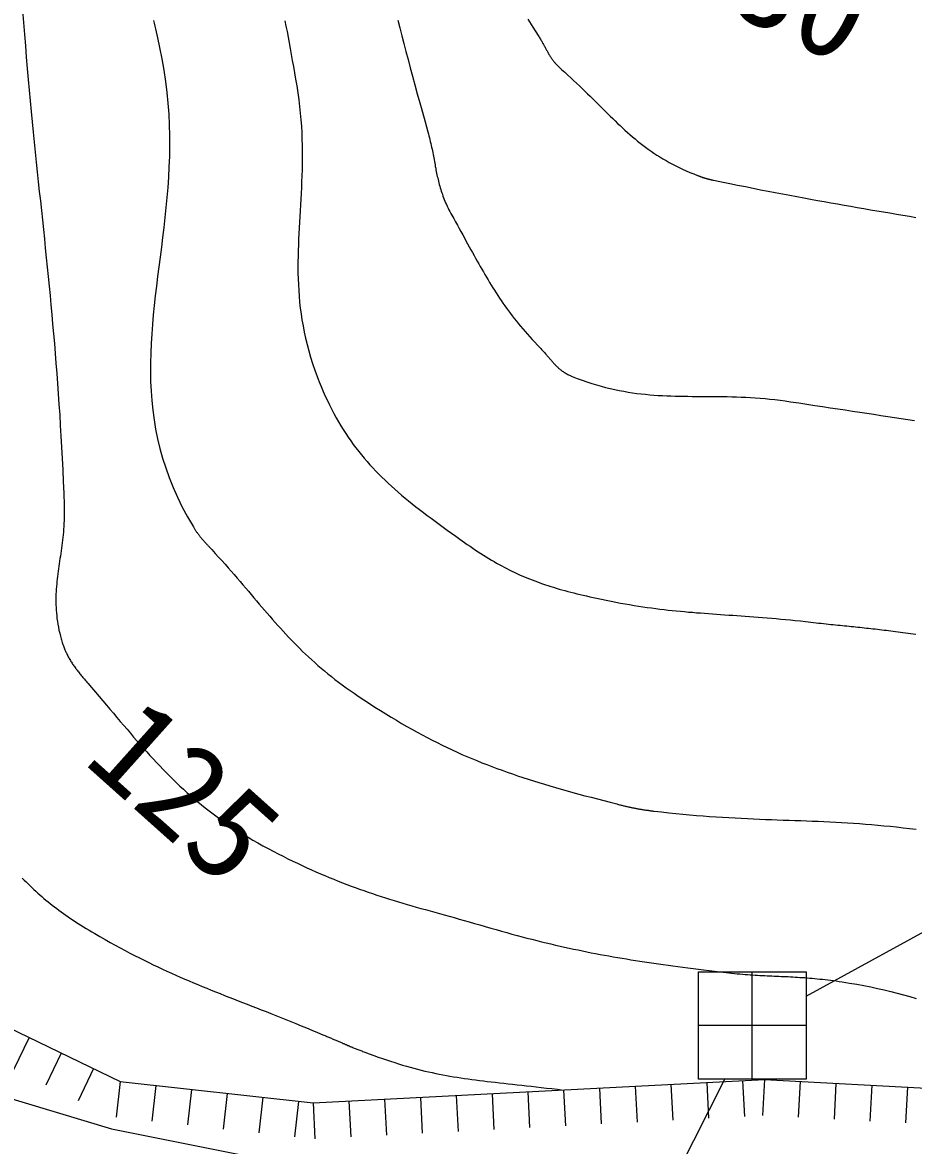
# Model space of a CAD drawing. Units: millimetres, scale not verified. Extents: x 40000 to 680000, y 20000 to 380000.
# Drawn here: x 500250 to 512684, y 303760 to 319425 of the extents above; entities that cross this region are included whole.
import ezdxf
from ezdxf.enums import TextEntityAlignment as Align

# ---------------------------------------------------------------- set-up
doc = ezdxf.new("R2010")
doc.units = ezdxf.units.MM
doc.header["$LTSCALE"] = 1000
doc.layers.add('M-BGD', color=7, linetype='Continuous', lineweight=25)
doc.layers.add('M-BMK-ROW', color=30, linetype='Continuous', lineweight=25)
doc.styles.add('ＭＳ ゴシック', font='')
doc.styles.get('ＭＳ ゴシック').set_extended_font_data('MS Gothic')

msp = doc.modelspace()

# ---------------------------------------------------------------- linework, layer by layer
at = {"layer": 'M-BGD'}
for p, q in [((499891, 305485), (501616, 304655)), ((500342, 305268), (500125, 304818)), ((500792, 305051), (500575, 304601)), ((501243, 304835), (501026, 304384)), ((504305, 304354), (510602, 304681)), ((510602, 304681), (510576, 304181)), ((510602, 304681), (513074, 304549)), ((501616, 304655), (501560, 304158)), ((501616, 304655), (504305, 304354)), ((502113, 304599), (502057, 304102)), ((502610, 304544), (502554, 304047)), ((507800, 304535), (507826, 304036)), ((508300, 304561), (508325, 304062)), ((508799, 304587), (508825, 304088)), ((509298, 304613), (509324, 304114)), ((509798, 304639), (509823, 304140)), ((510297, 304665), (510323, 304166)), ((511102, 304654), (511075, 304155)), ((511601, 304628), (511574, 304128)), ((512100, 304601), (512074, 304102)), ((512600, 304575), (512573, 304075)), ((499767, 304513), (501493, 303993)), ((503106, 304488), (503051, 303991)), ((503603, 304433), (503548, 303936)), ((504100, 304377), (504045, 303880)), ((504804, 304380), (504830, 303881)), ((505304, 304406), (505329, 303907)), ((505803, 304432), (505829, 303933)), ((506302, 304458), (506328, 303958)), ((506802, 304484), (506827, 303984)), ((507301, 304510), (507327, 304010)), ((504305, 304354), (504331, 303855)), ((501493, 303993), (504027, 303485))]:
    msp.add_line(p, q, dxfattribs=at)
for points in [[(500251, 319590), (500264, 319423), (500277, 319259), (500291, 319098), (500304, 318939), (500318, 318784), (500332, 318630), (500345, 318479), (500359, 318330), (500373, 318184), (500388, 318039), (500402, 317896), (500416, 317755), (500430, 317615), (500444, 317477), (500458, 317340), (500472, 317204), (500486, 317069), (500501, 316935), (500514, 316802), (500528, 316670), (500542, 316538), (500556, 316406), (500569, 316275), (500583, 316143), (500596, 316012), (500609, 315881), (500622, 315749), (500635, 315617), (500648, 315485), (500660, 315351), (500672, 315217), (500684, 315082), (500696, 314947), (500707, 314809), (500718, 314671), (500729, 314531), (500740, 314390), (500750, 314246), (500760, 314101), (500770, 313954), (500779, 313805), (500788, 313654), (500796, 313500), (500804, 313344), (500812, 313186), (500819, 313024), (500826, 312860), (500832, 312693), (500833, 312648), (500834, 312605), (500834, 312562), (500833, 312520), (500832, 312478), (500830, 312437), (500827, 312397), (500825, 312357), (500821, 312318), (500818, 312279), (500814, 312241), (500810, 312203), (500805, 312165), (500800, 312128), (500795, 312091), (500790, 312055), (500785, 312019), (500780, 311983), (500774, 311947), (500769, 311911), (500764, 311876), (500759, 311840), (500754, 311805), (500749, 311770), (500744, 311735), (500740, 311699), (500735, 311664), (500731, 311629), (500728, 311594), (500725, 311558), (500722, 311523), (500720, 311487), (500718, 311451), (500717, 311414), (500717, 311378), (500717, 311341), (500717, 311304), (500719, 311266), (500721, 311228), (500724, 311190), (500728, 311151), (500732, 311112), (500738, 311072), (500744, 311032), (500752, 310991), (500760, 310949), (500770, 310907), (500781, 310864), (500785, 310846), (500790, 310829), (500795, 310812), (500800, 310795), (500805, 310779), (500810, 310763), (500816, 310747), (500821, 310732), (500827, 310717), (500833, 310702), (500838, 310687), (500844, 310673), (500850, 310658), (500857, 310644), (500863, 310631), (500869, 310617), (500876, 310604), (500883, 310590), (500890, 310577), (500897, 310564), (500904, 310552), (500911, 310539), (500919, 310526), (500926, 310514), (500934, 310501), (500942, 310489), (500950, 310477), (500959, 310465), (500967, 310452), (500976, 310440), (500984, 310428), (500993, 310416), (501002, 310404), (501012, 310391), (501021, 310379), (501031, 310367), (501041, 310354), (501051, 310342), (501061, 310329), (501071, 310317), (501082, 310304), (501093, 310291), (501104, 310278), (501115, 310265), (501126, 310251), (501138, 310238), (501149, 310224), (501161, 310210), (501215, 310148), (501268, 310086), (501320, 310025), (501371, 309965), (501421, 309905), (501471, 309847), (501520, 309789), (501568, 309732), (501616, 309676), (501663, 309620), (501710, 309566), (501756, 309512), (501802, 309458), (501848, 309406), (501894, 309354), (501939, 309302), (501985, 309251), (502030, 309201), (502075, 309152), (502121, 309103), (502166, 309055), (502212, 309007), (502259, 308959), (502305, 308913), (502352, 308866), (502399, 308821), (502447, 308775), (502496, 308730), (502545, 308686), (502594, 308642), (502645, 308598), (502696, 308555), (502749, 308512), (502802, 308470), (502856, 308428), (502911, 308386), (502968, 308344), (503025, 308303), (503084, 308262), (503144, 308222), (503206, 308181), (503269, 308141), (503333, 308101), (503399, 308061), (503466, 308021), (503536, 307982), (503606, 307942), (503679, 307903), (503750, 307866), (503819, 307830), (503888, 307795), (503955, 307761), (504022, 307728), (504088, 307697), (504153, 307666), (504218, 307636), (504282, 307607), (504345, 307579), (504408, 307551), (504470, 307525), (504532, 307499), (504593, 307474), (504654, 307450), (504714, 307426), (504775, 307403), (504835, 307380), (504895, 307358), (504955, 307337), (505014, 307316), (505074, 307295), (505134, 307275), (505194, 307255), (505254, 307236), (505314, 307217), (505374, 307198), (505435, 307179), (505496, 307160), (505557, 307142), (505619, 307124), (505682, 307105), (505744, 307087), (505808, 307069), (505872, 307051), (505937, 307032), (506002, 307014), (506068, 306995), (506135, 306977), (506203, 306958), (506272, 306939), (506342, 306919), (506413, 306899), (506485, 306879), (506558, 306859), (506632, 306838), (506707, 306816), (506784, 306794), (506860, 306773), (506934, 306751), (507008, 306731), (507080, 306711), (507151, 306692), (507221, 306673), (507290, 306655), (507358, 306638), (507426, 306621), (507492, 306604), (507558, 306588), (507623, 306573), (507687, 306557), (507751, 306543), (507814, 306528), (507877, 306514), (507940, 306501), (508002, 306488), (508063, 306475), (508125, 306463), (508186, 306450), (508248, 306439), (508309, 306427), (508370, 306416), (508431, 306405), (508492, 306394), (508554, 306383), (508616, 306373), (508678, 306363), (508740, 306353), (508803, 306343), (508866, 306333), (508930, 306324), (508994, 306314), (509059, 306305), (509124, 306295), (509191, 306286), (509258, 306277), (509326, 306268), (509395, 306258), (509465, 306249), (509535, 306240), (509607, 306231), (509681, 306221), (509755, 306212), (509830, 306202), (509907, 306193), (509986, 306183), (510026, 306178), (510067, 306173), (510106, 306169), (510145, 306165), (510184, 306161), (510221, 306157), (510259, 306154), (510295, 306151), (510332, 306148), (510367, 306145), (510403, 306143), (510438, 306141), (510472, 306138), (510506, 306136), (510540, 306134), (510574, 306133), (510607, 306131), (510641, 306129), (510674, 306128), (510706, 306126), (510739, 306125), (510772, 306123), (510804, 306122), (510837, 306120), (510869, 306119), (510902, 306117), (510934, 306116), (510967, 306114), (511000, 306112), (511033, 306110), (511066, 306108), (511099, 306106), (511133, 306104), (511167, 306102), (511201, 306099), (511236, 306097), (511270, 306094), (511306, 306090), (511341, 306087), (511377, 306083), (511414, 306080), (511451, 306075), (511489, 306071), (511527, 306066), (511566, 306061), (511605, 306056), (511645, 306050), (511686, 306044), (511789, 306027), (511891, 306010), (511990, 305992), (512087, 305972), (512182, 305952), (512275, 305931), (512367, 305908), (512457, 305885), (512545, 305862), (512632, 305837), (512718, 305811)], [(502080, 319452), (502089, 319414), (502097, 319375), (502106, 319335), (502115, 319294), (502124, 319252), (502133, 319210), (502143, 319166), (502153, 319121), (502163, 319076), (502196, 318917), (502225, 318760), (502248, 318604), (502267, 318450), (502281, 318298), (502292, 318146), (502299, 317997), (502303, 317848), (502303, 317701), (502300, 317556), (502295, 317411), (502287, 317267), (502278, 317125), (502266, 316984), (502253, 316843), (502238, 316704), (502222, 316565), (502206, 316427), (502189, 316290), (502171, 316153), (502154, 316017), (502137, 315882), (502120, 315747), (502104, 315613), (502090, 315479), (502076, 315346), (502064, 315212), (502054, 315080), (502046, 314947), (502040, 314814), (502037, 314682), (502036, 314549), (502039, 314416), (502045, 314284), (502055, 314151), (502069, 314018), (502087, 313885), (502109, 313751), (502136, 313618), (502169, 313483), (502206, 313349), (502249, 313213), (502297, 313078), (502352, 312941), (502413, 312804), (502480, 312666), (502554, 312528), (502636, 312388), (502641, 312380), (502646, 312372), (502651, 312363), (502656, 312356), (502661, 312348), (502666, 312340), (502671, 312333), (502676, 312326), (502681, 312318), (502686, 312311), (502691, 312304), (502696, 312298), (502701, 312291), (502705, 312284), (502710, 312278), (502715, 312272), (502720, 312265), (502725, 312259), (502730, 312253), (502735, 312247), (502740, 312241), (502745, 312235), (502750, 312229), (502755, 312223), (502760, 312217), (502765, 312211), (502771, 312205), (502776, 312199), (502781, 312193), (502786, 312187), (502792, 312181), (502797, 312175), (502803, 312169), (502808, 312163), (502814, 312157), (502819, 312151), (502825, 312145), (502831, 312139), (502837, 312133), (502843, 312126), (502849, 312120), (502855, 312113), (502861, 312107), (502867, 312100), (502874, 312093), (502880, 312086), (502887, 312079), (502894, 312072), (502941, 312020), (502987, 311969), (503033, 311919), (503077, 311869), (503120, 311820), (503163, 311772), (503205, 311724), (503246, 311676), (503286, 311629), (503326, 311583), (503365, 311537), (503404, 311491), (503443, 311446), (503480, 311402), (503518, 311357), (503555, 311313), (503592, 311270), (503629, 311227), (503666, 311184), (503703, 311142), (503740, 311100), (503777, 311058), (503813, 311016), (503851, 310975), (503888, 310934), (503925, 310893), (503963, 310853), (504002, 310813), (504040, 310773), (504080, 310733), (504120, 310693), (504160, 310653), (504201, 310614), (504243, 310575), (504286, 310536), (504329, 310496), (504373, 310457), (504419, 310418), (504465, 310380), (504512, 310341), (504561, 310302), (504610, 310263), (504661, 310224), (504713, 310185), (504767, 310146), (504822, 310107), (504878, 310068), (504936, 310029), (505015, 309977), (505092, 309926), (505169, 309876), (505245, 309828), (505320, 309781), (505394, 309736), (505468, 309692), (505541, 309649), (505613, 309607), (505685, 309567), (505756, 309527), (505826, 309489), (505897, 309452), (505967, 309415), (506036, 309380), (506106, 309346), (506175, 309312), (506244, 309280), (506314, 309248), (506383, 309217), (506452, 309187), (506521, 309157), (506591, 309129), (506660, 309100), (506730, 309073), (506800, 309046), (506871, 309020), (506942, 308994), (507014, 308968), (507086, 308943), (507159, 308919), (507232, 308894), (507306, 308870), (507381, 308847), (507457, 308823), (507533, 308800), (507611, 308777), (507690, 308754), (507769, 308731), (507850, 308709), (507932, 308686), (508015, 308663), (508099, 308640), (508185, 308618), (508272, 308595), (508361, 308571), (508451, 308548), (508542, 308525), (508555, 308521), (508567, 308518), (508579, 308515), (508591, 308512), (508603, 308509), (508614, 308507), (508625, 308504), (508637, 308501), (508648, 308498), (508658, 308496), (508669, 308493), (508680, 308491), (508690, 308488), (508701, 308486), (508711, 308484), (508721, 308481), (508732, 308479), (508742, 308477), (508752, 308475), (508762, 308473), (508772, 308471), (508782, 308469), (508792, 308467), (508802, 308465), (508812, 308463), (508822, 308461), (508832, 308459), (508842, 308457), (508852, 308455), (508862, 308454), (508872, 308452), (508882, 308450), (508893, 308449), (508903, 308447), (508914, 308445), (508924, 308444), (508935, 308442), (508946, 308440), (508957, 308439), (508968, 308437), (508980, 308436), (508991, 308434), (509003, 308433), (509015, 308431), (509027, 308429), (509039, 308428), (509052, 308426), (509065, 308425), (509167, 308413), (509267, 308402), (509366, 308392), (509463, 308382), (509559, 308374), (509653, 308366), (509746, 308358), (509838, 308352), (509928, 308345), (510018, 308340), (510106, 308334), (510193, 308330), (510279, 308325), (510365, 308321), (510450, 308317), (510534, 308314), (510617, 308310), (510700, 308307), (510782, 308304), (510864, 308301), (510946, 308298), (511027, 308295), (511109, 308292), (511190, 308289), (511271, 308286), (511352, 308283), (511434, 308279), (511515, 308275), (511597, 308271), (511679, 308267), (511762, 308262), (511845, 308257), (511929, 308251), (512013, 308245), (512098, 308238), (512184, 308230), (512271, 308222), (512358, 308214), (512447, 308204), (512537, 308194), (512628, 308183), (512720, 308171)], [(503912, 319448), (503927, 319374), (503942, 319298), (503956, 319221), (503971, 319143), (503986, 319062), (504001, 318980), (504016, 318897), (504031, 318811), (504046, 318723), (504062, 318633), (504077, 318540), (504093, 318443), (504106, 318347), (504117, 318253), (504127, 318160), (504135, 318068), (504142, 317977), (504147, 317887), (504150, 317799), (504153, 317711), (504154, 317625), (504154, 317539), (504153, 317454), (504151, 317370), (504149, 317287), (504146, 317204), (504143, 317122), (504139, 317041), (504134, 316960), (504130, 316880), (504125, 316799), (504120, 316720), (504116, 316640), (504111, 316561), (504107, 316482), (504103, 316403), (504100, 316324), (504098, 316245), (504096, 316166), (504095, 316087), (504094, 316007), (504095, 315928), (504097, 315848), (504100, 315768), (504105, 315687), (504111, 315606), (504118, 315524), (504127, 315442), (504138, 315359), (504150, 315276), (504165, 315192), (504182, 315107), (504200, 315021), (504221, 314934), (504245, 314846), (504271, 314758), (504299, 314668), (504330, 314577), (504364, 314485), (504391, 314415), (504418, 314347), (504447, 314280), (504475, 314215), (504505, 314152), (504535, 314090), (504565, 314029), (504596, 313970), (504628, 313912), (504660, 313855), (504693, 313800), (504727, 313746), (504761, 313692), (504796, 313640), (504831, 313589), (504867, 313539), (504904, 313490), (504942, 313442), (504980, 313394), (505019, 313348), (505058, 313302), (505099, 313256), (505139, 313212), (505181, 313168), (505224, 313125), (505267, 313082), (505311, 313039), (505355, 312997), (505401, 312956), (505447, 312914), (505494, 312873), (505541, 312833), (505590, 312792), (505639, 312752), (505689, 312711), (505740, 312671), (505792, 312631), (505844, 312590), (505898, 312550), (505952, 312509), (506007, 312469), (506063, 312428), (506119, 312386), (506177, 312345), (506235, 312303), (506295, 312260), (506355, 312218), (506416, 312174), (506456, 312146), (506495, 312119), (506533, 312093), (506572, 312067), (506609, 312042), (506647, 312018), (506684, 311994), (506721, 311971), (506757, 311949), (506794, 311927), (506830, 311906), (506866, 311885), (506901, 311865), (506937, 311846), (506972, 311827), (507008, 311808), (507043, 311791), (507078, 311773), (507113, 311756), (507148, 311740), (507184, 311723), (507219, 311708), (507255, 311693), (507290, 311678), (507326, 311663), (507362, 311649), (507398, 311635), (507435, 311622), (507471, 311608), (507508, 311596), (507546, 311583), (507583, 311571), (507622, 311558), (507660, 311547), (507699, 311535), (507738, 311523), (507778, 311512), (507819, 311501), (507860, 311490), (507902, 311479), (507944, 311468), (507987, 311458), (508030, 311447), (508074, 311436), (508119, 311426), (508165, 311416), (508212, 311405), (508259, 311395), (508328, 311380), (508397, 311366), (508464, 311352), (508530, 311339), (508595, 311327), (508659, 311316), (508722, 311305), (508785, 311295), (508846, 311285), (508907, 311276), (508967, 311267), (509027, 311259), (509086, 311251), (509144, 311244), (509202, 311237), (509259, 311230), (509316, 311224), (509373, 311218), (509430, 311213), (509486, 311207), (509542, 311202), (509598, 311198), (509654, 311193), (509710, 311189), (509765, 311184), (509821, 311180), (509877, 311176), (509934, 311172), (509990, 311168), (510047, 311164), (510104, 311160), (510161, 311156), (510219, 311152), (510278, 311148), (510336, 311144), (510396, 311140), (510456, 311135), (510517, 311131), (510578, 311126), (510641, 311121), (510704, 311115), (510768, 311110), (510833, 311104), (510899, 311098), (510966, 311091), (511034, 311084), (511104, 311077), (511174, 311069), (511213, 311064), (511250, 311060), (511287, 311056), (511323, 311052), (511359, 311048), (511394, 311045), (511429, 311041), (511463, 311037), (511497, 311034), (511530, 311030), (511563, 311027), (511596, 311024), (511628, 311020), (511659, 311017), (511691, 311014), (511722, 311011), (511753, 311008), (511784, 311004), (511815, 311001), (511845, 310998), (511875, 310995), (511906, 310992), (511936, 310989), (511966, 310986), (511996, 310983), (512026, 310979), (512057, 310976), (512087, 310973), (512117, 310969), (512148, 310966), (512179, 310962), (512210, 310959), (512241, 310955), (512272, 310951), (512304, 310948), (512336, 310944), (512368, 310940), (512401, 310935), (512434, 310931), (512468, 310927), (512502, 310922), (512536, 310917), (512571, 310913), (512607, 310908), (512643, 310902), (512680, 310897), (512717, 310892)], [(505488, 319455), (505515, 319349), (505543, 319241), (505571, 319132), (505600, 319021), (505630, 318907), (505661, 318792), (505693, 318674), (505726, 318553), (505760, 318429), (505794, 318302), (505830, 318172), (505868, 318039), (505906, 317902), (505914, 317873), (505921, 317845), (505928, 317818), (505935, 317791), (505941, 317764), (505948, 317737), (505953, 317711), (505959, 317686), (505965, 317660), (505970, 317635), (505975, 317610), (505980, 317585), (505984, 317561), (505989, 317536), (505994, 317512), (505998, 317488), (506002, 317465), (506007, 317441), (506011, 317418), (506016, 317394), (506020, 317371), (506025, 317348), (506029, 317325), (506034, 317302), (506039, 317279), (506044, 317257), (506049, 317234), (506055, 317211), (506061, 317188), (506066, 317166), (506073, 317143), (506079, 317120), (506086, 317097), (506093, 317074), (506101, 317051), (506109, 317028), (506117, 317004), (506126, 316981), (506135, 316957), (506144, 316934), (506155, 316910), (506165, 316886), (506177, 316861), (506188, 316837), (506201, 316812), (506214, 316787), (506227, 316762), (506242, 316736), (506268, 316689), (506294, 316643), (506319, 316598), (506344, 316553), (506369, 316509), (506393, 316465), (506416, 316422), (506439, 316380), (506462, 316338), (506485, 316297), (506507, 316256), (506529, 316216), (506551, 316176), (506573, 316137), (506595, 316098), (506617, 316059), (506638, 316021), (506660, 315983), (506681, 315945), (506703, 315908), (506725, 315871), (506747, 315834), (506769, 315798), (506791, 315761), (506813, 315725), (506836, 315689), (506859, 315653), (506882, 315617), (506906, 315582), (506930, 315546), (506955, 315510), (506980, 315475), (507005, 315439), (507031, 315403), (507058, 315367), (507085, 315332), (507113, 315296), (507142, 315260), (507171, 315223), (507201, 315187), (507232, 315150), (507264, 315114), (507296, 315076), (507330, 315039), (507364, 315001), (507400, 314964), (507436, 314925), (507473, 314887), (507483, 314876), (507493, 314866), (507503, 314855), (507512, 314845), (507521, 314835), (507530, 314825), (507539, 314815), (507548, 314805), (507557, 314795), (507565, 314785), (507573, 314775), (507582, 314766), (507590, 314756), (507598, 314747), (507606, 314737), (507614, 314728), (507622, 314719), (507630, 314710), (507637, 314701), (507645, 314692), (507653, 314683), (507661, 314674), (507669, 314665), (507677, 314657), (507685, 314648), (507693, 314640), (507702, 314632), (507710, 314624), (507719, 314616), (507727, 314608), (507736, 314600), (507745, 314593), (507754, 314585), (507764, 314578), (507773, 314570), (507783, 314563), (507793, 314556), (507803, 314549), (507814, 314543), (507824, 314536), (507835, 314529), (507847, 314523), (507858, 314517), (507870, 314511), (507883, 314505), (507895, 314499), (507908, 314493), (507922, 314488), (507991, 314461), (508059, 314436), (508126, 314412), (508193, 314391), (508258, 314371), (508323, 314352), (508387, 314335), (508451, 314320), (508514, 314305), (508577, 314292), (508639, 314281), (508700, 314270), (508761, 314261), (508822, 314252), (508882, 314245), (508942, 314239), (509002, 314233), (509062, 314228), (509121, 314224), (509181, 314221), (509240, 314218), (509299, 314216), (509358, 314214), (509418, 314212), (509477, 314211), (509536, 314211), (509596, 314210), (509656, 314210), (509716, 314209), (509777, 314209), (509837, 314209), (509899, 314208), (509960, 314208), (510023, 314207), (510085, 314206), (510148, 314204), (510212, 314202), (510277, 314200), (510342, 314197), (510408, 314193), (510475, 314189), (510542, 314184), (510611, 314179), (510680, 314172), (510750, 314164), (510822, 314156), (510894, 314146), (510968, 314136), (511082, 314118), (511194, 314101), (511305, 314084), (511413, 314068), (511520, 314052), (511626, 314036), (511729, 314020), (511831, 314005), (511932, 313990), (512032, 313975), (512130, 313960), (512227, 313945), (512323, 313930), (512418, 313916), (512512, 313901), (512605, 313886), (512698, 313872)], [(507301, 319473), (507372, 319359), (507447, 319242), (507454, 319230), (507461, 319219), (507468, 319207), (507475, 319196), (507482, 319185), (507489, 319174), (507495, 319163), (507501, 319152), (507507, 319141), (507513, 319130), (507519, 319120), (507525, 319109), (507531, 319099), (507537, 319088), (507542, 319078), (507548, 319068), (507553, 319058), (507559, 319048), (507564, 319038), (507570, 319028), (507575, 319019), (507581, 319009), (507586, 318999), (507592, 318990), (507597, 318980), (507603, 318971), (507609, 318961), (507615, 318952), (507621, 318943), (507627, 318933), (507633, 318924), (507640, 318915), (507646, 318906), (507653, 318896), (507660, 318887), (507667, 318878), (507675, 318869), (507682, 318860), (507690, 318851), (507698, 318842), (507706, 318832), (507715, 318823), (507724, 318814), (507733, 318805), (507742, 318796), (507752, 318787), (507762, 318777), (507772, 318768), (507816, 318730), (507859, 318691), (507901, 318653), (507941, 318616), (507982, 318578), (508021, 318541), (508060, 318504), (508098, 318467), (508135, 318431), (508172, 318395), (508208, 318359), (508244, 318323), (508279, 318288), (508314, 318253), (508349, 318219), (508384, 318185), (508418, 318151), (508452, 318117), (508486, 318084), (508520, 318051), (508554, 318018), (508589, 317986), (508623, 317954), (508657, 317923), (508692, 317892), (508727, 317861), (508762, 317831), (508798, 317801), (508834, 317771), (508870, 317742), (508907, 317713), (508945, 317685), (508983, 317657), (509022, 317629), (509062, 317602), (509103, 317575), (509144, 317549), (509186, 317523), (509230, 317498), (509274, 317473), (509319, 317449), (509366, 317425), (509413, 317401), (509462, 317378), (509512, 317356), (509563, 317333), (509616, 317312), (509670, 317291), (509676, 317289), (509681, 317287), (509686, 317285), (509691, 317283), (509696, 317281), (509700, 317280), (509705, 317278), (509710, 317276), (509714, 317274), (509719, 317273), (509724, 317271), (509728, 317270), (509732, 317268), (509737, 317267), (509741, 317265), (509746, 317264), (509750, 317262), (509754, 317261), (509758, 317259), (509763, 317258), (509767, 317257), (509771, 317255), (509775, 317254), (509780, 317253), (509784, 317252), (509788, 317250), (509792, 317249), (509797, 317248), (509801, 317247), (509805, 317246), (509809, 317244), (509814, 317243), (509818, 317242), (509823, 317241), (509827, 317240), (509832, 317239), (509836, 317238), (509841, 317236), (509846, 317235), (509851, 317234), (509855, 317233), (509860, 317232), (509865, 317231), (509870, 317230), (509876, 317229), (509881, 317227), (509886, 317226), (509892, 317225), (510006, 317202), (510118, 317179), (510229, 317156), (510337, 317135), (510444, 317113), (510549, 317093), (510653, 317073), (510755, 317053), (510856, 317034), (510956, 317015), (511054, 316997), (511151, 316979), (511247, 316961), (511343, 316944), (511437, 316927), (511531, 316910), (511624, 316894), (511716, 316877), (511808, 316861), (511899, 316846), (511990, 316830), (512081, 316814), (512172, 316799), (512262, 316784), (512353, 316768), (512444, 316753), (512534, 316738), (512626, 316723), (512717, 316707)], [(500248, 307491), (500275, 307464), (500302, 307437), (500329, 307410), (500356, 307384), (500383, 307358), (500411, 307333), (500438, 307307), (500466, 307282), (500494, 307257), (500522, 307233), (500550, 307208), (500579, 307184), (500608, 307160), (500637, 307137), (500667, 307113), (500697, 307089), (500728, 307066), (500759, 307043), (500791, 307020), (500823, 306997), (500855, 306973), (500889, 306950), (500923, 306927), (500957, 306904), (500992, 306881), (501028, 306858), (501065, 306835), (501102, 306812), (501140, 306788), (501179, 306765), (501218, 306741), (501259, 306717), (501332, 306675), (501404, 306634), (501475, 306594), (501544, 306556), (501614, 306518), (501682, 306482), (501749, 306446), (501816, 306412), (501882, 306378), (501947, 306346), (502012, 306314), (502076, 306282), (502140, 306252), (502203, 306222), (502266, 306193), (502328, 306165), (502391, 306137), (502452, 306110), (502514, 306083), (502576, 306056), (502637, 306030), (502699, 306005), (502760, 305979), (502822, 305954), (502883, 305929), (502945, 305904), (503007, 305879), (503069, 305855), (503132, 305830), (503195, 305805), (503258, 305780), (503322, 305756), (503386, 305731), (503451, 305705), (503516, 305680), (503582, 305654), (503649, 305628), (503716, 305602), (503784, 305575), (503854, 305547), (503923, 305519), (503994, 305491), (504066, 305462), (504139, 305432), (504213, 305402), (504289, 305371), (504365, 305339), (504443, 305306), (504457, 305300), (504471, 305294), (504484, 305289), (504497, 305283), (504511, 305277), (504523, 305272), (504536, 305266), (504549, 305261), (504561, 305256), (504573, 305250), (504585, 305245), (504597, 305240), (504609, 305235), (504621, 305230), (504632, 305225), (504644, 305220), (504655, 305215), (504666, 305210), (504677, 305205), (504689, 305201), (504700, 305196), (504711, 305191), (504722, 305186), (504733, 305182), (504744, 305177), (504755, 305172), (504766, 305168), (504777, 305163), (504789, 305158), (504800, 305154), (504811, 305149), (504823, 305144), (504834, 305139), (504846, 305135), (504857, 305130), (504869, 305125), (504881, 305120), (504893, 305115), (504906, 305110), (504918, 305105), (504931, 305100), (504944, 305095), (504957, 305090), (504970, 305085), (504984, 305080), (504997, 305074), (505012, 305069), (505026, 305064), (505089, 305040), (505152, 305017), (505212, 304995), (505272, 304974), (505330, 304954), (505388, 304935), (505444, 304917), (505499, 304900), (505554, 304883), (505607, 304868), (505660, 304853), (505712, 304839), (505764, 304825), (505815, 304812), (505866, 304800), (505916, 304788), (505966, 304777), (506016, 304767), (506066, 304756), (506115, 304747), (506165, 304738), (506215, 304729), (506265, 304720), (506315, 304712), (506366, 304705), (506417, 304697), (506468, 304690), (506520, 304683), (506573, 304676), (506626, 304669), (506681, 304662), (506736, 304656), (506791, 304649), (506848, 304643), (506906, 304636), (506966, 304630), (507026, 304623), (507088, 304616), (507151, 304609), (507216, 304602), (507282, 304595), (507349, 304587), (507419, 304580), (507490, 304571), (507563, 304563), (507638, 304554), (507715, 304545), (507794, 304535)]]:
    msp.add_lwpolyline(points, dxfattribs=at)
at = {"layer": 'M-BMK-ROW'}
for p, q in [((511183, 305845), (517794, 309456)), ((509683, 304685), (509683, 306185)), ((509683, 306185), (511183, 306185)), ((510433, 304685), (510433, 306185)), ((511183, 306185), (511183, 304685)), ((511183, 305435), (509683, 305435)), ((507502, 299665), (510052, 304685)), ((511183, 304685), (509683, 304685))]:
    msp.add_line(p, q, dxfattribs=at)

# ---------------------------------------------------------------- texts
at = {"layer": 'M-BGD', "style": 'ＭＳ ゴシック'}
for s, rotation, p in [('130', 334.497, (510760, 319993)), ('125', 318.186, (502520, 308708))]:
    msp.add_text(s, height=1320, rotation=rotation, dxfattribs=at).set_placement(p, align=Align.MIDDLE_CENTER)

doc.saveas('drawing.dxf')
